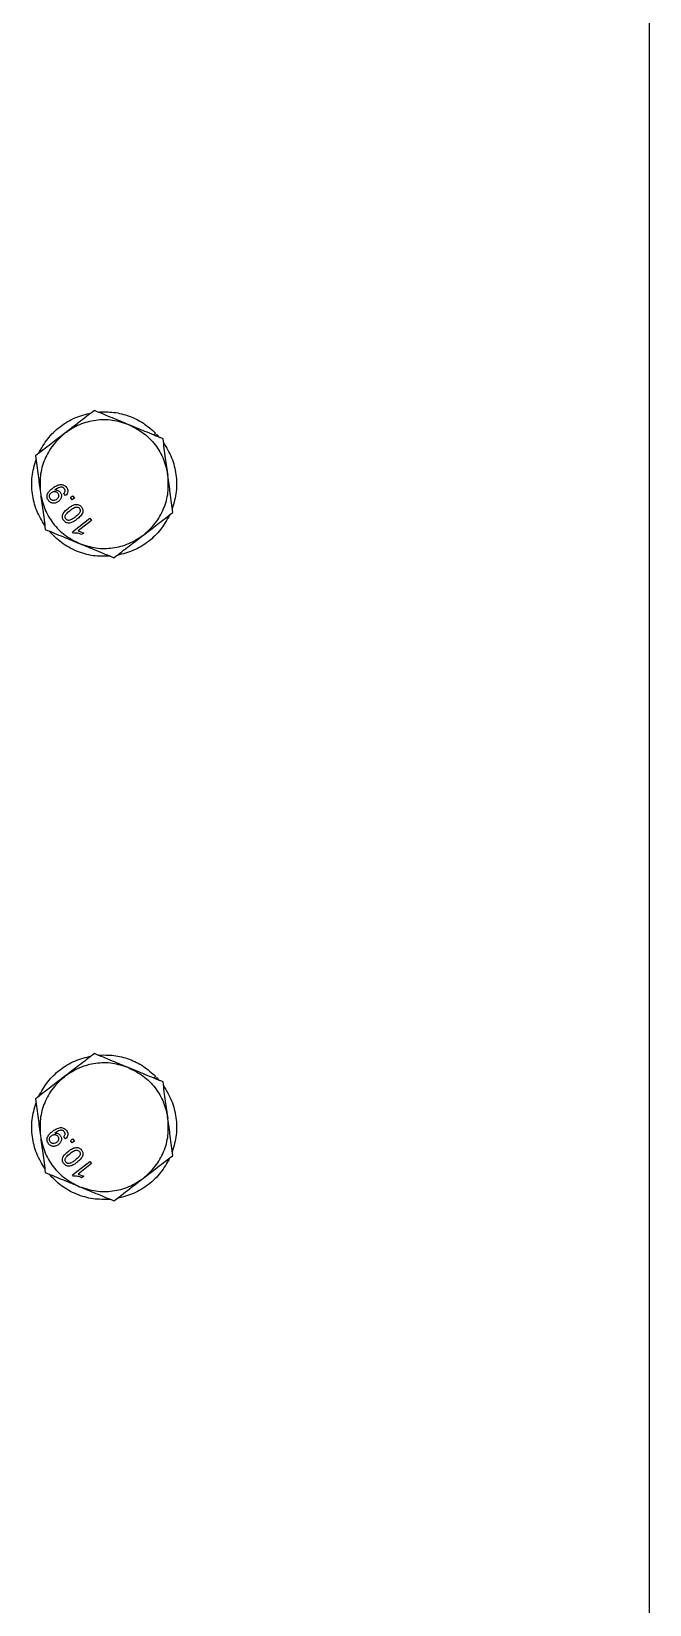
# Model space of a CAD drawing. Header units: millimetres. Extents: x 1293 to 41893, y 1011 to 26911.
# Drawn here: x 32739.5 to 32835.6, y 7386.2 to 7630.8 of the extents above; entities that cross this region are included whole.
import ezdxf

# ---------------------------------------------------------------- set-up
doc = ezdxf.new("R2010")
doc.units = ezdxf.units.MM
doc.header["$LTSCALE"] = 50
doc.layers.add('MAQUINAS', color=11, linetype='Continuous')

msp = doc.modelspace()

# ---------------------------------------------------------------- linework, layer by layer
at = {"layer": 'MAQUINAS', "linetype": 'Continuous', "lineweight": 25}
for p, q in [((32835.610707, 7101.349071), (32835.610707, 8155.3821266)), ((32758.8300655, 7568.2987164), (32758.5517239, 7568.0135834)), ((32759.0258972, 7568.095735), (32758.8326154, 7567.8977372)), ((32759.0258972, 7568.095735), (32759.4744689, 7567.5893071)), ((32743.2266082, 7559.5201339), (32743.1615459, 7559.4674545)), ((32744.8386863, 7558.5977145), (32744.5361006, 7558.9188308)), ((32745.5802663, 7558.2820974), (32745.9281623, 7558.5498935)), ((32745.9281623, 7558.5498935), (32746.1959584, 7558.2019976)), ((32745.8480624, 7557.9342015), (32745.5802663, 7558.2820974)), ((32746.1959584, 7558.2019976), (32745.8480624, 7557.9342015)), ((32745.8925347, 7552.9821248), (32748.606123, 7555.0709341)), ((32748.8739191, 7554.7230382), (32746.7593641, 7553.0953402)), ((32748.606123, 7555.0709341), (32748.8739191, 7554.7230382)), ((32746.0649284, 7552.7581668), (32745.8925347, 7552.9821248)), ((32746.7593641, 7553.0953402), (32747.6414773, 7552.777093)), ((32747.6414773, 7552.777093), (32747.3207608, 7552.5302185)), ((32758.8300655, 7468.2987164), (32758.5517239, 7468.0135834)), ((32759.0258972, 7468.095735), (32758.8326154, 7467.8977372)), ((32759.0258972, 7468.095735), (32759.4744689, 7467.5893071)), ((32743.2266082, 7459.5201339), (32743.1615459, 7459.4674545)), ((32744.8386863, 7458.5977145), (32744.5361006, 7458.9188308)), ((32745.5802663, 7458.2820974), (32745.9281623, 7458.5498935)), ((32745.8480624, 7457.9342015), (32745.5802663, 7458.2820974)), ((32745.9281623, 7458.5498935), (32746.1959584, 7458.2019976)), ((32746.1959584, 7458.2019976), (32745.8480624, 7457.9342015)), ((32745.8925347, 7452.9821248), (32748.606123, 7455.0709341)), ((32748.8739191, 7454.7230382), (32746.7593641, 7453.0953402)), ((32748.606123, 7455.0709341), (32748.8739191, 7454.7230382)), ((32746.0649284, 7452.7581668), (32745.8925347, 7452.9821248)), ((32746.7593641, 7453.0953402), (32747.6414773, 7452.777093)), ((32747.6414773, 7452.777093), (32747.3207608, 7452.5302185))]:
    msp.add_line(p, q, dxfattribs=at)
for points in [[(32740.6322528, 7565.1537433), (32741.0675789, 7565.9386883), (32741.9382309, 7567.5085784), (32743.9041744, 7569.3763456), (32746.2127831, 7570.7989539), (32747.9531844, 7571.238946), (32748.823385, 7571.458942)], [(32749.862246, 7571.5973269), (32750.6864202, 7571.6161784), (32752.3347686, 7571.6538814), (32754.7407182, 7571.0207052), (32756.9835065, 7569.9439477), (32758.2145458, 7568.8471269), (32758.8300655, 7568.2987164)], [(32744.7278189, 7568.3063427), (32744.0761022, 7567.7214004), (32742.7726686, 7566.5515159), (32741.4898531, 7564.2332135), (32740.7654436, 7561.6846114), (32740.8652247, 7559.9360084), (32740.9151153, 7559.0617069)], [(32754.6402602, 7569.6267623), (32753.807827, 7569.8986945), (32752.1429605, 7570.4425588), (32749.4938439, 7570.3943584), (32746.924485, 7569.7474144), (32745.460041, 7568.7866999), (32744.7278189, 7568.3063427)], [(32754.6402602, 7569.6267623), (32755.4223728, 7569.2328181), (32756.986598, 7568.4449296), (32758.8315474, 7566.5432715), (32760.1978484, 7564.2731695), (32760.5592814, 7562.5594207), (32760.7399978, 7561.7025462)], [(32760.0575498, 7566.8257102), (32760.5196691, 7566.0562343), (32761.4439078, 7564.5172825), (32762.0784699, 7561.8808419), (32762.1561805, 7559.170224), (32761.6670241, 7557.4429962), (32761.4224459, 7556.5793823)], [(32741.5975634, 7553.9385429), (32741.1354441, 7554.7080188), (32740.2112054, 7556.2469706), (32739.5766433, 7558.8834112), (32739.4989327, 7561.5940291), (32739.988089, 7563.3212569), (32740.2326672, 7564.1848708)], [(32756.9272942, 7552.4579104), (32757.579011, 7553.0428527), (32758.8824445, 7554.2127372), (32760.16526, 7556.5310396), (32760.8896696, 7559.0796417), (32760.7898884, 7560.8282447), (32760.7399978, 7561.7025462)], [(32740.9151153, 7559.0617069), (32741.0958318, 7558.2048324), (32741.4572647, 7556.4910836), (32742.8235658, 7554.2209816), (32744.6685151, 7552.3193235), (32746.2327403, 7551.531435), (32747.0148529, 7551.1374908)], [(32761.0228603, 7555.6105098), (32760.5875343, 7554.8255648), (32759.7168823, 7553.2556747), (32757.7509388, 7551.3879075), (32755.4423301, 7549.9652992), (32753.7019288, 7549.5253071), (32752.8317281, 7549.3053111)], [(32751.7928671, 7549.1669262), (32750.8954218, 7549.151457), (32749.1005311, 7549.1205188), (32746.5000255, 7549.8891922), (32744.1137062, 7551.1772018), (32742.8624612, 7552.4644375), (32742.2368388, 7553.1080554)], [(32747.0148529, 7551.1374908), (32747.8472862, 7550.8655586), (32749.5121527, 7550.3216943), (32752.1612692, 7550.3698947), (32754.7306281, 7551.0168387), (32756.1950722, 7551.9775532), (32756.9272942, 7552.4579104)], [(32740.6322528, 7465.1537433), (32741.0675789, 7465.9386883), (32741.9382309, 7467.5085784), (32743.9041744, 7469.3763456), (32746.2127831, 7470.7989539), (32747.9531844, 7471.238946), (32748.823385, 7471.458942)], [(32749.862246, 7471.5973269), (32750.6864202, 7471.6161784), (32752.3347686, 7471.6538814), (32754.7407182, 7471.0207052), (32756.9835065, 7469.9439477), (32758.2145458, 7468.8471269), (32758.8300655, 7468.2987164)], [(32744.7278189, 7468.3063427), (32744.0761022, 7467.7214004), (32742.7726686, 7466.5515159), (32741.4898531, 7464.2332135), (32740.7654436, 7461.6846114), (32740.8652247, 7459.9360084), (32740.9151153, 7459.0617069)], [(32754.6402602, 7469.6267623), (32753.807827, 7469.8986945), (32752.1429605, 7470.4425588), (32749.4938439, 7470.3943584), (32746.924485, 7469.7474144), (32745.460041, 7468.7866999), (32744.7278189, 7468.3063427)], [(32754.6402602, 7469.6267623), (32755.4223728, 7469.2328181), (32756.986598, 7468.4449296), (32758.8315474, 7466.5432715), (32760.1978484, 7464.2731695), (32760.5592814, 7462.5594207), (32760.7399978, 7461.7025462)], [(32760.0575498, 7466.8257102), (32760.5196691, 7466.0562343), (32761.4439078, 7464.5172825), (32762.0784699, 7461.8808419), (32762.1561805, 7459.170224), (32761.6670241, 7457.4429962), (32761.4224459, 7456.5793823)], [(32741.5975634, 7453.9385429), (32741.1354441, 7454.7080188), (32740.2112054, 7456.2469706), (32739.5766433, 7458.8834112), (32739.4989327, 7461.5940291), (32739.988089, 7463.3212569), (32740.2326672, 7464.1848708)], [(32756.9272942, 7452.4579104), (32757.579011, 7453.0428527), (32758.8824445, 7454.2127372), (32760.16526, 7456.5310396), (32760.8896696, 7459.0796417), (32760.7898884, 7460.8282447), (32760.7399978, 7461.7025462)], [(32740.9151153, 7459.0617069), (32741.0958318, 7458.2048324), (32741.4572647, 7456.4910836), (32742.8235658, 7454.2209816), (32744.6685151, 7452.3193235), (32746.2327403, 7451.531435), (32747.0148529, 7451.1374908)], [(32761.0228603, 7455.6105098), (32760.5875343, 7454.8255648), (32759.7168823, 7453.2556747), (32757.7509388, 7451.3879075), (32755.4423301, 7449.9652992), (32753.7019288, 7449.5253071), (32752.8317281, 7449.3053111)], [(32751.7928671, 7449.1669262), (32750.8954218, 7449.151457), (32749.1005311, 7449.1205188), (32746.5000255, 7449.8891922), (32744.1137062, 7451.1772018), (32742.8624612, 7452.4644375), (32742.2368388, 7453.1080554)], [(32747.0148529, 7451.1374908), (32747.8472862, 7450.8655586), (32749.5121527, 7450.3216943), (32752.1612692, 7450.3698947), (32754.7306281, 7451.0168387), (32756.1950722, 7451.9775532), (32756.9272942, 7452.4579104)]]:
    msp.add_open_spline(points, degree=3, dxfattribs=at)
for points, knots in [([(32749.3028672, 7571.8280278), (32748.5032056, 7571.212481), (32747.0022572, 7570.0571122), (32745.4520983, 7568.8638633), (32744.7278189, 7568.3063427)], [0, 0, 0, 0, 0.5327709195, 1, 1, 1, 1]), ([(32754.6402602, 7569.6267623), (32753.7952935, 7569.9752463), (32751.9868302, 7570.7210988), (32750.2357773, 7571.4432739), (32749.3028672, 7571.8280278)], [0, 0, 0, 0, 0.4672290805, 1, 1, 1, 1]), ([(32744.7278189, 7568.3063427), (32744.0035396, 7567.748822), (32742.4533807, 7566.5555731), (32740.9524323, 7565.4002043), (32740.1527706, 7564.7846575)], [0, 0, 0, 0, 0.4672290805, 1, 1, 1, 1]), ([(32759.9776532, 7567.4254969), (32759.0447431, 7567.8102508), (32757.2936903, 7568.5324258), (32755.4852269, 7569.2782784), (32754.6402602, 7569.6267623)], [0, 0, 0, 0, 0.5327709195, 1, 1, 1, 1]), ([(32760.7399978, 7561.7025462), (32760.6193105, 7562.6085508), (32760.361006, 7564.5476523), (32760.1109016, 7566.4251961), (32759.9776532, 7567.4254969)], [0, 0, 0, 0, 0.4672290805, 1, 1, 1, 1]), ([(32740.1527706, 7564.7846575), (32740.286019, 7563.7843567), (32740.5361235, 7561.9068129), (32740.794428, 7559.9677115), (32740.9151153, 7559.0617069)], [0, 0, 0, 0, 0.5327709195, 1, 1, 1, 1]), ([(32761.5023425, 7555.9795956), (32761.3690941, 7556.9798964), (32761.1189897, 7558.8574402), (32760.8606852, 7560.7965416), (32760.7399978, 7561.7025462)], [0, 0, 0, 0, 0.5327709195, 1, 1, 1, 1]), ([(32740.9151153, 7559.0617069), (32741.0358027, 7558.1557023), (32741.2941071, 7556.2166008), (32741.5442116, 7554.339057), (32741.67746, 7553.3387562)], [0, 0, 0, 0, 0.4672290805, 1, 1, 1, 1]), ([(32742.1726799, 7557.8146168), (32742.1202621, 7557.8935522), (32742.0154421, 7558.0513992), (32741.9459869, 7558.3302816), (32741.9447352, 7558.6153625), (32742.0484114, 7558.9818158), (32742.3356503, 7559.3701418), (32742.6288259, 7559.6062118), (32742.7757913, 7559.7245509)], [0, 0, 0, 0, 0.1250635897, 0.2500895576, 0.3751100052, 0.5001693996, 0.7494409524, 1, 1, 1, 1]), ([(32742.44478, 7558.1089048), (32742.3958021, 7558.1870474), (32742.3226081, 7558.3038261), (32742.3029239, 7558.487601), (32742.3203204, 7558.6236443), (32742.3662073, 7558.7541155), (32742.4607686, 7558.9118456), (32742.5653352, 7559.0020574), (32742.6348097, 7559.0619945)], [0, 0, 0, 0, 0.24901685056, 0.37213839246, 0.49936545582, 0.62356193348, 0.74989269326, 1, 1, 1, 1]), ([(32742.6348097, 7559.0619945), (32742.7105604, 7559.113136), (32742.8251736, 7559.1905146), (32743.0020141, 7559.2389192), (32743.1397317, 7559.2454896), (32743.2735632, 7559.2217318), (32743.4436471, 7559.1518247), (32743.5370538, 7559.051224), (32743.5995315, 7558.9839345)], [0, 0, 0, 0, 0.2499764907, 0.3782221672, 0.5003423322, 0.6274524307, 0.7508110927, 1, 1, 1, 1]), ([(32742.7757913, 7559.7245509), (32742.9421506, 7559.8458893), (32743.2743036, 7560.0881538), (32743.758428, 7560.2954557), (32744.1726846, 7560.3287372), (32744.4777741, 7560.2640992), (32744.7525982, 7560.1156753), (32744.8891545, 7559.9605226), (32744.9574613, 7559.8829136)], [0, 0, 0, 0, 0.2504849429, 0.5001185141, 0.6278991852, 0.7500923696, 0.8749936752, 1, 1, 1, 1]), ([(32743.1615459, 7559.4674545), (32743.2400452, 7559.4705156), (32743.3975371, 7559.4766568), (32743.6258279, 7559.4085006), (32743.8368553, 7559.2961652), (32743.9418513, 7559.1779345), (32743.9942319, 7559.1189514)], [0, 0, 0, 0, 0.2489431768, 0.4994502947, 0.7502849385, 1, 1, 1, 1]), ([(32744.6305467, 7559.6598356), (32744.5863366, 7559.7090829), (32744.4979533, 7559.8075365), (32744.3171434, 7559.896122), (32744.1187477, 7559.9268143), (32743.7295763, 7559.8397325), (32743.4500628, 7559.6621226), (32743.2266082, 7559.5201339)], [0, 0, 0, 0, 0.1252073258, 0.2503100191, 0.3753386279, 0.5006201474, 1, 1, 1, 1]), ([(32743.5995315, 7558.9839345), (32743.6490755, 7558.9082558), (32743.7233062, 7558.7948683), (32743.7560272, 7558.6165348), (32743.7499347, 7558.4817351), (32743.7147624, 7558.3509065), (32743.6329567, 7558.189382), (32743.5316082, 7558.0986547), (32743.4642901, 7558.0383914)], [0, 0, 0, 0, 0.2495205461, 0.3738507837, 0.4998887841, 0.6240955932, 0.7503154422, 1, 1, 1, 1]), ([(32743.9942319, 7559.1189514), (32744.0330899, 7559.0622905), (32744.1107797, 7558.9490071), (32744.1758671, 7558.7526227), (32744.197129, 7558.5471402), (32744.1731721, 7558.3421055), (32744.1089222, 7558.1449283), (32743.9730699, 7557.9042466), (32743.8171819, 7557.7672767), (32743.7136042, 7557.6762688)], [0, 0, 0, 0, 0.1250740585, 0.2500636243, 0.3732612247, 0.5001992382, 0.6242961008, 0.7503685137, 1, 1, 1, 1]), ([(32744.5361006, 7558.9188308), (32744.5852043, 7558.9771936), (32744.6738857, 7559.0825971), (32744.7400983, 7559.2452283), (32744.7483836, 7559.3763101), (32744.729257, 7559.4785051), (32744.6907271, 7559.5755172), (32744.650606, 7559.6317306), (32744.6305467, 7559.6598356)], [0, 0, 0, 0, 0.2764767992, 0.4993179598, 0.6237184282, 0.7494961879, 0.8747561628, 1, 1, 1, 1]), ([(32744.9574613, 7559.8829136), (32745.0234441, 7559.7825569), (32745.1226636, 7559.6316486), (32745.1733473, 7559.3961386), (32745.1736926, 7559.1575457), (32745.0783879, 7558.8647204), (32744.9186709, 7558.6868101), (32744.8386863, 7558.5977145)], [0, 0, 0, 0, 0.2498594906, 0.3757183909, 0.500481002, 0.7498462328, 1, 1, 1, 1]), ([(32743.7136042, 7557.6762688), (32743.5924066, 7557.5955329), (32743.4098097, 7557.4738958), (32743.1258482, 7557.4065617), (32742.906933, 7557.4003853), (32742.6934738, 7557.4394911), (32742.422075, 7557.548497), (32742.2725988, 7557.7079973), (32742.1726799, 7557.8146168)], [0, 0, 0, 0, 0.2498688585, 0.3764535287, 0.5003476657, 0.6272386366, 0.7508240847, 1, 1, 1, 1]), ([(32743.4642901, 7558.0383914), (32743.3845402, 7557.9850357), (32743.2252503, 7557.8784648), (32742.9799391, 7557.8410203), (32742.7910287, 7557.8671429), (32742.6100766, 7557.9352326), (32742.5112804, 7558.0390348), (32742.44478, 7558.1089048)], [0, 0, 0, 0, 0.2502503989, 0.4998417518, 0.6295762977, 0.7506653539, 1, 1, 1, 1]), ([(32744.5535543, 7554.7216045), (32744.4993465, 7554.8022663), (32744.3909755, 7554.9635238), (32744.3171656, 7555.2501699), (32744.3408791, 7555.5448688), (32744.5884095, 7556.076597), (32744.9613331, 7556.3952981), (32745.2593403, 7556.6499757)], [0, 0, 0, 0, 0.125373348, 0.2506437386, 0.375697515, 0.5011131747, 1, 1, 1, 1]), ([(32744.8695897, 7554.9588158), (32744.8320802, 7555.0183751), (32744.757063, 7555.1374909), (32744.7457909, 7555.3527688), (32744.7973772, 7555.557638), (32745.0296788, 7555.9103545), (32745.3054576, 7556.1275285), (32745.5260492, 7556.3012429)], [0, 0, 0, 0, 0.1247447425, 0.2494837578, 0.3744708184, 0.4996480989, 1, 1, 1, 1]), ([(32745.2593403, 7556.6499757), (32745.4158079, 7556.7639532), (32745.7283657, 7556.9916334), (32746.1757435, 7557.1949642), (32746.5619395, 7557.2487387), (32746.8529416, 7557.2023213), (32747.1113678, 7557.0573037), (32747.2383706, 7556.9106099), (32747.3019322, 7556.8371934)], [0, 0, 0, 0, 0.2504758129, 0.5003473544, 0.6257683408, 0.7501761831, 0.8749696966, 1, 1, 1, 1]), ([(32745.5260492, 7556.3012429), (32745.7496934, 7556.4691422), (32746.0292937, 7556.6790502), (32746.4278343, 7556.8163798), (32746.6384678, 7556.8116748), (32746.8433461, 7556.7482825), (32746.9403466, 7556.6468642), (32746.9888259, 7556.596177)], [0, 0, 0, 0, 0.5004095025, 0.6256126137, 0.7505796735, 0.875343692, 1, 1, 1, 1]), ([(32746.9888259, 7556.596177), (32747.0257966, 7556.5364322), (32747.0997584, 7556.4169096), (32747.1069922, 7556.2024346), (32747.0591562, 7555.9972586), (32746.8230117, 7555.6475562), (32746.5487815, 7555.4308713), (32746.3294374, 7555.2575551)], [0, 0, 0, 0, 0.1246963828, 0.2494616582, 0.3744323466, 0.4996371137, 1, 1, 1, 1]), ([(32747.3019322, 7556.8371934), (32747.3809141, 7556.7152307), (32747.4995382, 7556.532053), (32747.5309542, 7556.2794412), (32747.5271062, 7556.1358216), (32747.5137137, 7556.0651588), (32747.5070177, 7556.029828)], [0, 0, 0, 0, 0.4987953461, 0.7491482596, 0.8745764119, 1, 1, 1, 1]), ([(32746.5983206, 7554.910496), (32746.4416557, 7554.7965196), (32746.1287123, 7554.5688479), (32745.6773547, 7554.3623784), (32745.2898354, 7554.3104673), (32744.9996618, 7554.3597667), (32744.744601, 7554.5015876), (32744.6172786, 7554.6482171), (32744.5535543, 7554.7216045)], [0, 0, 0, 0, 0.2504817087, 0.5003455958, 0.6317049057, 0.7502211388, 0.8749866995, 1, 1, 1, 1]), ([(32745.333335, 7554.7409773), (32745.2888382, 7554.7425872), (32745.1998733, 7554.7458059), (32745.0718589, 7554.7872052), (32744.9568143, 7554.8576085), (32744.8986681, 7554.925076), (32744.8695897, 7554.9588158)], [0, 0, 0, 0, 0.2501584562, 0.5001555724, 0.7500324303, 1, 1, 1, 1]), ([(32746.3294374, 7555.2575551), (32746.1766982, 7555.146345), (32745.9476027, 7554.9795396), (32745.6119217, 7554.7986629), (32745.4261157, 7554.760189), (32745.333335, 7554.7409773)], [0, 0, 0, 0, 0.5003723119, 0.7505151407, 1, 1, 1, 1]), ([(32747.5070177, 7556.029828), (32747.4624121, 7555.9159012), (32747.373136, 7555.6878814), (32747.0678353, 7555.3006984), (32746.7861185, 7555.0665703), (32746.5983206, 7554.910496)], [0, 0, 0, 0, 0.249753552, 0.499871473, 1, 1, 1, 1]), ([(32756.9272942, 7552.4579104), (32757.6515735, 7553.0154311), (32759.2017324, 7554.20868), (32760.7026808, 7555.3640488), (32761.5023425, 7555.9795956)], [0, 0, 0, 0, 0.4672290805, 1, 1, 1, 1]), ([(32741.67746, 7553.3387562), (32742.61037, 7552.9540023), (32744.3614229, 7552.2318273), (32746.1698863, 7551.4859747), (32747.0148529, 7551.1374908)], [0, 0, 0, 0, 0.5327709195, 1, 1, 1, 1]), ([(32747.3207608, 7552.5302185), (32747.1198811, 7552.6167657), (32746.7188162, 7552.789561), (32746.2826393, 7552.7686194), (32746.0649284, 7552.7581668)], [0, 0, 0, 0, 0.5008657323, 1, 1, 1, 1]), ([(32752.3522459, 7548.9362253), (32753.1519076, 7549.5517721), (32754.652856, 7550.7071409), (32756.2030149, 7551.9003898), (32756.9272942, 7552.4579104)], [0, 0, 0, 0, 0.5327709195, 1, 1, 1, 1]), ([(32747.0148529, 7551.1374908), (32747.8598196, 7550.7890068), (32749.668283, 7550.0431543), (32751.4193359, 7549.3209792), (32752.3522459, 7548.9362253)], [0, 0, 0, 0, 0.4672290805, 1, 1, 1, 1]), ([(32749.3028672, 7471.8280278), (32748.5032056, 7471.212481), (32747.0022572, 7470.0571122), (32745.4520983, 7468.8638633), (32744.7278189, 7468.3063427)], [0, 0, 0, 0, 0.5327709195, 1, 1, 1, 1]), ([(32754.6402602, 7469.6267623), (32753.7952935, 7469.9752463), (32751.9868302, 7470.7210988), (32750.2357773, 7471.4432739), (32749.3028672, 7471.8280278)], [0, 0, 0, 0, 0.4672290805, 1, 1, 1, 1]), ([(32744.7278189, 7468.3063427), (32744.0035396, 7467.748822), (32742.4533807, 7466.5555731), (32740.9524323, 7465.4002043), (32740.1527706, 7464.7846575)], [0, 0, 0, 0, 0.4672290805, 1, 1, 1, 1]), ([(32759.9776532, 7467.4254969), (32759.0447431, 7467.8102508), (32757.2936903, 7468.5324258), (32755.4852269, 7469.2782784), (32754.6402602, 7469.6267623)], [0, 0, 0, 0, 0.5327709195, 1, 1, 1, 1]), ([(32760.7399978, 7461.7025462), (32760.6193105, 7462.6085508), (32760.361006, 7464.5476523), (32760.1109016, 7466.4251961), (32759.9776532, 7467.4254969)], [0, 0, 0, 0, 0.4672290805, 1, 1, 1, 1]), ([(32740.1527706, 7464.7846575), (32740.286019, 7463.7843567), (32740.5361235, 7461.9068129), (32740.794428, 7459.9677115), (32740.9151153, 7459.0617069)], [0, 0, 0, 0, 0.53277091955, 1, 1, 1, 1]), ([(32761.5023425, 7455.9795956), (32761.3690941, 7456.9798964), (32761.1189897, 7458.8574402), (32760.8606852, 7460.7965416), (32760.7399978, 7461.7025462)], [0, 0, 0, 0, 0.5327709195, 1, 1, 1, 1]), ([(32740.9151153, 7459.0617069), (32741.0358027, 7458.1557023), (32741.2941071, 7456.2166008), (32741.5442116, 7454.339057), (32741.67746, 7453.3387562)], [0, 0, 0, 0, 0.4672290805, 1, 1, 1, 1]), ([(32742.1726799, 7457.8146168), (32742.1202621, 7457.8935522), (32742.0154421, 7458.0513992), (32741.9459869, 7458.3302816), (32741.9447352, 7458.6153625), (32742.0484114, 7458.9818158), (32742.3356503, 7459.3701418), (32742.6288259, 7459.6062118), (32742.7757913, 7459.7245509)], [0, 0, 0, 0, 0.1250635897, 0.2500895576, 0.3751100052, 0.5001693996, 0.7494409524, 1, 1, 1, 1]), ([(32742.44478, 7458.1089048), (32742.3958021, 7458.1870474), (32742.3226081, 7458.3038261), (32742.3029239, 7458.487601), (32742.3203204, 7458.6236443), (32742.3662073, 7458.7541155), (32742.4607686, 7458.9118456), (32742.5653352, 7459.0020574), (32742.6348097, 7459.0619945)], [0, 0, 0, 0, 0.24901685056, 0.37213839253, 0.49936545582, 0.62356193351, 0.74989269326, 1, 1, 1, 1]), ([(32742.6348097, 7459.0619945), (32742.7105604, 7459.113136), (32742.8251736, 7459.1905146), (32743.0020141, 7459.2389192), (32743.1397317, 7459.2454896), (32743.2735632, 7459.2217318), (32743.4436471, 7459.1518247), (32743.5370538, 7459.051224), (32743.5995315, 7458.9839345)], [0, 0, 0, 0, 0.24997649069, 0.37822216716, 0.50034233219, 0.62745243069, 0.75081109269, 1, 1, 1, 1]), ([(32742.7757913, 7459.7245509), (32742.9421506, 7459.8458893), (32743.2743036, 7460.0881538), (32743.758428, 7460.2954557), (32744.1726846, 7460.3287372), (32744.4777741, 7460.2640992), (32744.7525982, 7460.1156753), (32744.8891545, 7459.9605226), (32744.9574613, 7459.8829136)], [0, 0, 0, 0, 0.2504849429, 0.5001185141, 0.6278991852, 0.7500923696, 0.8749936752, 1, 1, 1, 1]), ([(32743.1615459, 7459.4674545), (32743.2400452, 7459.4705156), (32743.3975371, 7459.4766568), (32743.6258279, 7459.4085006), (32743.8368553, 7459.2961652), (32743.9418513, 7459.1779345), (32743.9942319, 7459.1189514)], [0, 0, 0, 0, 0.2489431768, 0.4994502947, 0.7502849385, 1, 1, 1, 1]), ([(32744.6305467, 7459.6598356), (32744.5863366, 7459.7090829), (32744.4979533, 7459.8075365), (32744.3171434, 7459.896122), (32744.1187477, 7459.9268143), (32743.7295763, 7459.8397325), (32743.4500628, 7459.6621226), (32743.2266082, 7459.5201339)], [0, 0, 0, 0, 0.1252073258, 0.2503100191, 0.3753386279, 0.5006201474, 1, 1, 1, 1]), ([(32743.5995315, 7458.9839345), (32743.6490755, 7458.9082558), (32743.7233062, 7458.7948683), (32743.7560272, 7458.6165348), (32743.7499347, 7458.4817351), (32743.7147624, 7458.3509065), (32743.6329567, 7458.189382), (32743.5316082, 7458.0986547), (32743.4642901, 7458.0383914)], [0, 0, 0, 0, 0.2495205461, 0.3738507837, 0.4998887841, 0.6240955932, 0.7503154422, 1, 1, 1, 1]), ([(32743.9942319, 7459.1189514), (32744.0330899, 7459.0622905), (32744.1107797, 7458.9490071), (32744.1758671, 7458.7526227), (32744.197129, 7458.5471402), (32744.1731721, 7458.3421055), (32744.1089222, 7458.1449283), (32743.9730699, 7457.9042466), (32743.8171819, 7457.7672767), (32743.7136042, 7457.6762688)], [0, 0, 0, 0, 0.1250740585, 0.2500636243, 0.3732612247, 0.5001992382, 0.6242961008, 0.7503685137, 1, 1, 1, 1]), ([(32744.5361006, 7458.9188308), (32744.5852043, 7458.9771936), (32744.6738857, 7459.0825971), (32744.7400983, 7459.2452283), (32744.7483836, 7459.3763101), (32744.729257, 7459.4785051), (32744.6907271, 7459.5755172), (32744.650606, 7459.6317306), (32744.6305467, 7459.6598356)], [0, 0, 0, 0, 0.2764767992, 0.4993179598, 0.6237184282, 0.7494961879, 0.8747561628, 1, 1, 1, 1]), ([(32744.9574613, 7459.8829136), (32745.0234441, 7459.7825569), (32745.1226636, 7459.6316486), (32745.1733473, 7459.3961386), (32745.1736926, 7459.1575457), (32745.0783879, 7458.8647204), (32744.9186709, 7458.6868101), (32744.8386863, 7458.5977145)], [0, 0, 0, 0, 0.2498594906, 0.3757183909, 0.500481002, 0.7498462328, 1, 1, 1, 1]), ([(32743.7136042, 7457.6762688), (32743.5924066, 7457.5955329), (32743.4098097, 7457.4738958), (32743.1258482, 7457.4065617), (32742.906933, 7457.4003853), (32742.6934738, 7457.4394911), (32742.422075, 7457.548497), (32742.2725988, 7457.7079973), (32742.1726799, 7457.8146168)], [0, 0, 0, 0, 0.2498688585, 0.3764535287, 0.5003476657, 0.6272386366, 0.7508240847, 1, 1, 1, 1]), ([(32743.4642901, 7458.0383914), (32743.3845402, 7457.9850357), (32743.2252503, 7457.8784648), (32742.9799391, 7457.8410203), (32742.7910287, 7457.8671429), (32742.6100766, 7457.9352326), (32742.5112804, 7458.0390348), (32742.44478, 7458.1089048)], [0, 0, 0, 0, 0.2502503989, 0.4998417518, 0.6295762977, 0.7506653539, 1, 1, 1, 1]), ([(32744.5535543, 7454.7216045), (32744.4993465, 7454.8022663), (32744.3909755, 7454.9635238), (32744.3171656, 7455.2501699), (32744.3408791, 7455.5448688), (32744.5884095, 7456.076597), (32744.9613331, 7456.3952981), (32745.2593403, 7456.6499757)], [0, 0, 0, 0, 0.12537334802, 0.25064373861, 0.37569751501, 0.50111317472, 1, 1, 1, 1]), ([(32744.8695897, 7454.9588158), (32744.8320802, 7455.0183751), (32744.757063, 7455.1374909), (32744.7457909, 7455.3527688), (32744.7973772, 7455.557638), (32745.0296788, 7455.9103545), (32745.3054576, 7456.1275285), (32745.5260492, 7456.3012429)], [0, 0, 0, 0, 0.1247447425, 0.2494837578, 0.3744708184, 0.4996480989, 1, 1, 1, 1]), ([(32745.2593403, 7456.6499757), (32745.4158079, 7456.7639532), (32745.7283657, 7456.9916334), (32746.1757435, 7457.1949642), (32746.5619395, 7457.2487387), (32746.8529416, 7457.2023213), (32747.1113678, 7457.0573037), (32747.2383706, 7456.9106099), (32747.3019322, 7456.8371934)], [0, 0, 0, 0, 0.2504758129, 0.5003473544, 0.6257683408, 0.7501761831, 0.8749696966, 1, 1, 1, 1]), ([(32745.5260492, 7456.3012429), (32745.7496934, 7456.4691422), (32746.0292937, 7456.6790502), (32746.4278343, 7456.8163798), (32746.6384678, 7456.8116748), (32746.8433461, 7456.7482825), (32746.9403466, 7456.6468642), (32746.9888259, 7456.596177)], [0, 0, 0, 0, 0.5004095025, 0.6256126137, 0.7505796735, 0.875343692, 1, 1, 1, 1]), ([(32746.9888259, 7456.596177), (32747.0257966, 7456.5364322), (32747.0997584, 7456.4169096), (32747.1069922, 7456.2024346), (32747.0591562, 7455.9972586), (32746.8230117, 7455.6475562), (32746.5487815, 7455.4308713), (32746.3294374, 7455.2575551)], [0, 0, 0, 0, 0.1246963828, 0.2494616582, 0.3744323466, 0.4996371137, 1, 1, 1, 1]), ([(32747.5070177, 7456.029828), (32747.4624121, 7455.9159012), (32747.373136, 7455.6878814), (32747.0678353, 7455.3006984), (32746.7861185, 7455.0665703), (32746.5983206, 7454.910496)], [0, 0, 0, 0, 0.249753552, 0.499871473, 1, 1, 1, 1]), ([(32747.3019322, 7456.8371934), (32747.3809141, 7456.7152307), (32747.4995382, 7456.532053), (32747.5309542, 7456.2794412), (32747.5271062, 7456.1358216), (32747.5137137, 7456.0651588), (32747.5070177, 7456.029828)], [0, 0, 0, 0, 0.49879534605, 0.74914825957, 0.87457641189, 1, 1, 1, 1]), ([(32756.9272942, 7452.4579104), (32757.6515735, 7453.0154311), (32759.2017324, 7454.20868), (32760.7026808, 7455.3640488), (32761.5023425, 7455.9795956)], [0, 0, 0, 0, 0.4672290805, 1, 1, 1, 1]), ([(32741.67746, 7453.3387562), (32742.61037, 7452.9540023), (32744.3614229, 7452.2318273), (32746.1698863, 7451.4859747), (32747.0148529, 7451.1374908)], [0, 0, 0, 0, 0.5327709195, 1, 1, 1, 1]), ([(32746.5983206, 7454.910496), (32746.4416557, 7454.7965196), (32746.1287123, 7454.5688479), (32745.6773547, 7454.3623784), (32745.2898354, 7454.3104673), (32744.9996618, 7454.3597667), (32744.744601, 7454.5015876), (32744.6172786, 7454.6482171), (32744.5535543, 7454.7216045)], [0, 0, 0, 0, 0.2504817087, 0.5003455958, 0.6317049057, 0.7502211388, 0.8749866995, 1, 1, 1, 1]), ([(32745.333335, 7454.7409773), (32745.2888382, 7454.7425872), (32745.1998733, 7454.7458059), (32745.0718589, 7454.7872052), (32744.9568143, 7454.8576085), (32744.8986681, 7454.925076), (32744.8695897, 7454.9588158)], [0, 0, 0, 0, 0.2501584562, 0.5001555724, 0.7500324303, 1, 1, 1, 1]), ([(32746.3294374, 7455.2575551), (32746.1766982, 7455.146345), (32745.9476027, 7454.9795396), (32745.6119217, 7454.7986629), (32745.4261157, 7454.760189), (32745.333335, 7454.7409773)], [0, 0, 0, 0, 0.5003723119, 0.7505151407, 1, 1, 1, 1]), ([(32747.3207608, 7452.5302185), (32747.1198811, 7452.6167657), (32746.7188162, 7452.789561), (32746.2826393, 7452.7686194), (32746.0649284, 7452.7581668)], [0, 0, 0, 0, 0.5008657323, 1, 1, 1, 1]), ([(32747.0148529, 7451.1374908), (32747.8598196, 7450.7890068), (32749.668283, 7450.0431543), (32751.4193359, 7449.3209792), (32752.3522459, 7448.9362253)], [0, 0, 0, 0, 0.4672290805, 1, 1, 1, 1]), ([(32752.3522459, 7448.9362253), (32753.1519076, 7449.5517721), (32754.652856, 7450.7071409), (32756.2030149, 7451.9003898), (32756.9272942, 7452.4579104)], [0, 0, 0, 0, 0.5327709195, 1, 1, 1, 1])]:
    msp.add_open_spline(points, degree=3, knots=knots, dxfattribs=at)

doc.saveas('drawing.dxf')
